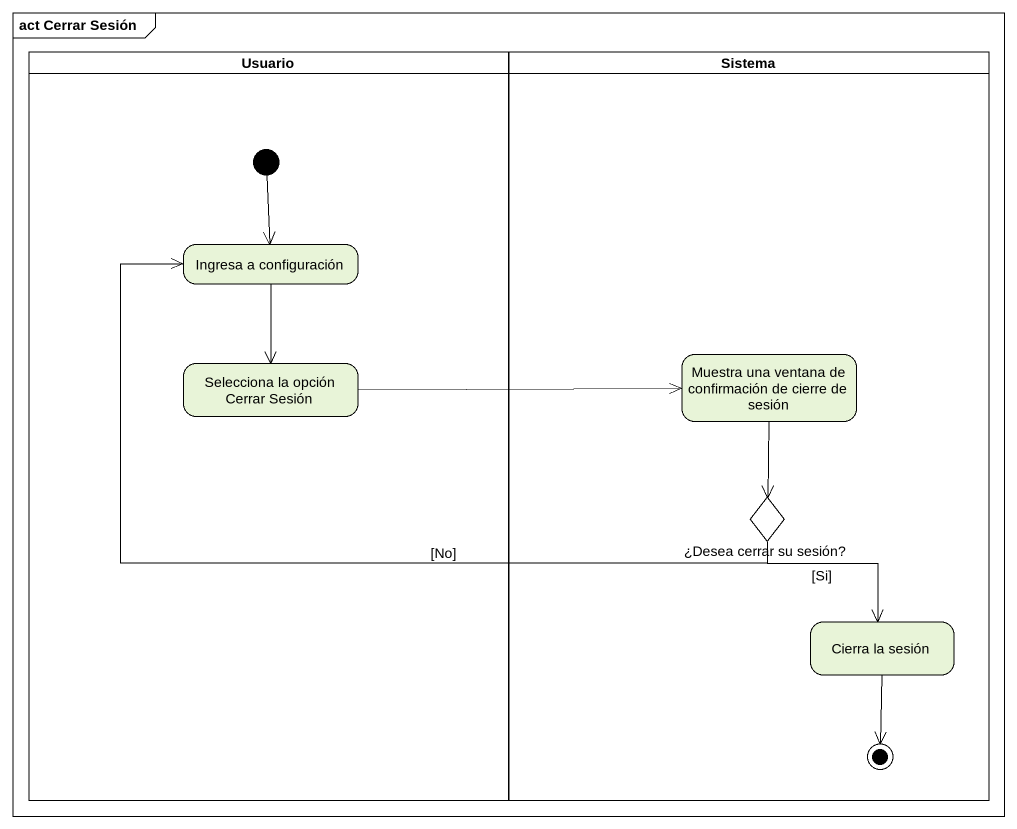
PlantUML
@startuml
mainframe act Cerrar Sesión
hide empty description
state Usuario <<partition>> {
  state "Ingresa a configuración" as Ingresa_a_configuración
  state "Selecciona la opción Cerrar Sesión" as Selecciona_la_opción_Cerrar
  [*] --> Ingresa_a_configuración
}
state Sistema <<partition>> {
  state "Muestra una ventana de confirmación de cierre de sesión" as Muestra_una_ventana_de
  state "¿Desea cerrar su sesión?" as Desea_cerrar_su_sesión <<choice>>
  state "Cierra la sesión" as Cierra_la_sesión
  Cierra_la_sesión --> [*]
}
Ingresa_a_configuración --> Selecciona_la_opción_Cerrar
Selecciona_la_opción_Cerrar -right-> Muestra_una_ventana_de
Muestra_una_ventana_de --> Desea_cerrar_su_sesión
Desea_cerrar_su_sesión -left-> Ingresa_a_configuración : [No]
Desea_cerrar_su_sesión --> Cierra_la_sesión : [Si]
@enduml
